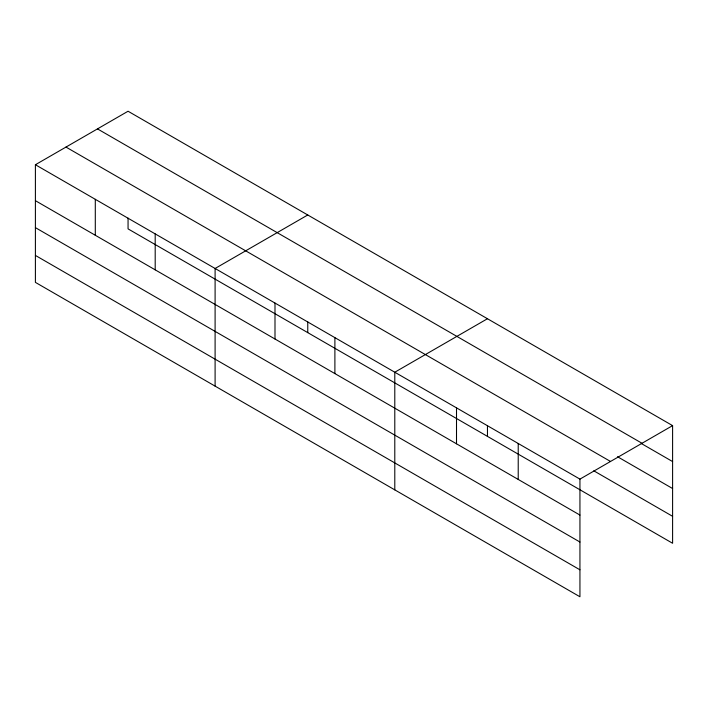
<?xml version="1.0" encoding="UTF-8"?>
<svg xmlns="http://www.w3.org/2000/svg" width="708" height="708" viewBox="0 0 708 708"><rect width="100%" height="100%" fill="white"/><g stroke="black" fill="none" stroke-linecap="round" stroke-linejoin="round"><path stroke-width="1.06" d="M35.4 164.734L579.94 479.121L579.94 596.764L35.4 282.377L35.4 164.734L128.059 111.236L672.6 425.623L672.6 543.266L128.059 228.879L128.059 218.099M307.759 214.984L215.099 268.482L215.099 386.125M487.458 318.733L394.79 372.231L394.79 489.874M579.94 479.121L672.6 425.623M97.483 128.891L642.023 443.279M641.271 443.482L672.6 461.572M617.535 456.731L672.6 488.529M65.977 147.078L610.517 461.466M593.8 470.811L672.6 516.309M35.4 200.683L579.94 515.07M35.4 227.64L579.94 542.027M35.4 255.42L579.94 569.807M518.221 443.491L518.221 479.44M487.458 425.588L487.458 436.376M456.51 407.861L456.51 443.81M334.893 337.645L334.893 373.594M307.759 321.839L307.759 332.627M274.996 303.068L274.996 339.008M155.194 233.897L155.194 269.845M95.297 199.32L95.297 235.268"/></g></svg>
